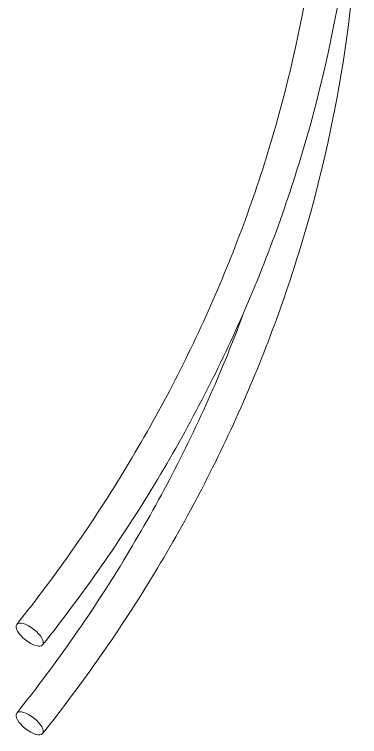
# Model space of a CAD drawing. Extents: x 0 to 216, y -4 to 280.
# Drawn here: x 62.53 to 67.06, y 188.64 to 198.14 of the extents above; entities that cross this region are included whole.
import ezdxf

# ---------------------------------------------------------------- set-up
doc = ezdxf.new("R2010")
doc.units = 0
doc.header["$LTSCALE"] = 10
doc.header["$MEASUREMENT"] = 0
doc.layers.add('CADdetails-3-FINE', color=11, linetype='CONTINUOUS', lineweight=5)

msp = doc.modelspace()

# ---------------------------------------------------------------- linework, layer by layer
at = {"layer": 'CADdetails-3-FINE'}
for centre in [(62.7271, 189.9842), (62.7271, 188.8175)]:
    msp.add_ellipse(centre, major_axis=(0.1696, -0.1348), ratio=0.41181, dxfattribs=at)
for points, knots in [([(62.5577, 190.1193), (63.0841, 190.7812), (63.5641, 191.4706), (64.4248, 192.8938), (64.8054, 193.6278), (65.4617, 195.1296), (65.7375, 195.8975), (66.1803, 197.4563), (66.3473, 198.2471), (66.5702, 199.8402), (66.6262, 200.6425), (66.6262, 201.4448)], [0.9677636, 0.9677636, 0.9677636, 0.9677636, 1.0883702, 1.0883702, 1.2089767, 1.2089767, 1.3295833, 1.3295833, 1.4501898, 1.4501898, 1.5707963, 1.5707963, 1.5707963, 1.5707963]), ([(62.8969, 189.8496), (63.4345, 190.5258), (63.9252, 191.2303), (64.8053, 192.6857), (65.1947, 193.4365), (65.8665, 194.9738), (66.1489, 195.7601), (66.6025, 197.3568), (66.7737, 198.1672), (67.0022, 199.8), (67.0595, 200.6224), (67.0595, 201.4448)], [0.9677636, 0.9677636, 0.9677636, 0.9677636, 1.0883702, 1.0883702, 1.2089767, 1.2089767, 1.3295833, 1.3295833, 1.4501898, 1.4501898, 1.5707963, 1.5707963, 1.5707963, 1.5707963]), ([(67.0595, 200.2782), (67.0595, 199.4557), (67.0022, 198.6333), (66.7737, 197.0005), (66.6025, 196.1902), (66.1489, 194.5935), (65.8665, 193.8071), (65.1947, 192.2699), (64.8053, 191.519), (63.9252, 190.0636), (63.4345, 189.3591), (62.8969, 188.6829)], [4.712389, 4.712389, 4.712389, 4.712389, 4.8329955, 4.8329955, 4.9536021, 4.9536021, 5.0742086, 5.0742086, 5.1948151, 5.1948151, 5.3154217, 5.3154217, 5.3154217, 5.3154217]), ([(65.5483, 194.2458), (65.421, 193.898), (65.2827, 193.5533), (64.8054, 192.4611), (64.4248, 191.7272), (63.5641, 190.3039), (63.0841, 189.6146), (62.5577, 188.9526)], [5.0194018, 5.0194018, 5.0194018, 5.0194018, 5.0742086, 5.0742086, 5.1948151, 5.1948151, 5.3154217, 5.3154217, 5.3154217, 5.3154217])]:
    msp.add_open_spline(points, degree=3, knots=knots, dxfattribs=at)

doc.saveas('drawing.dxf')
